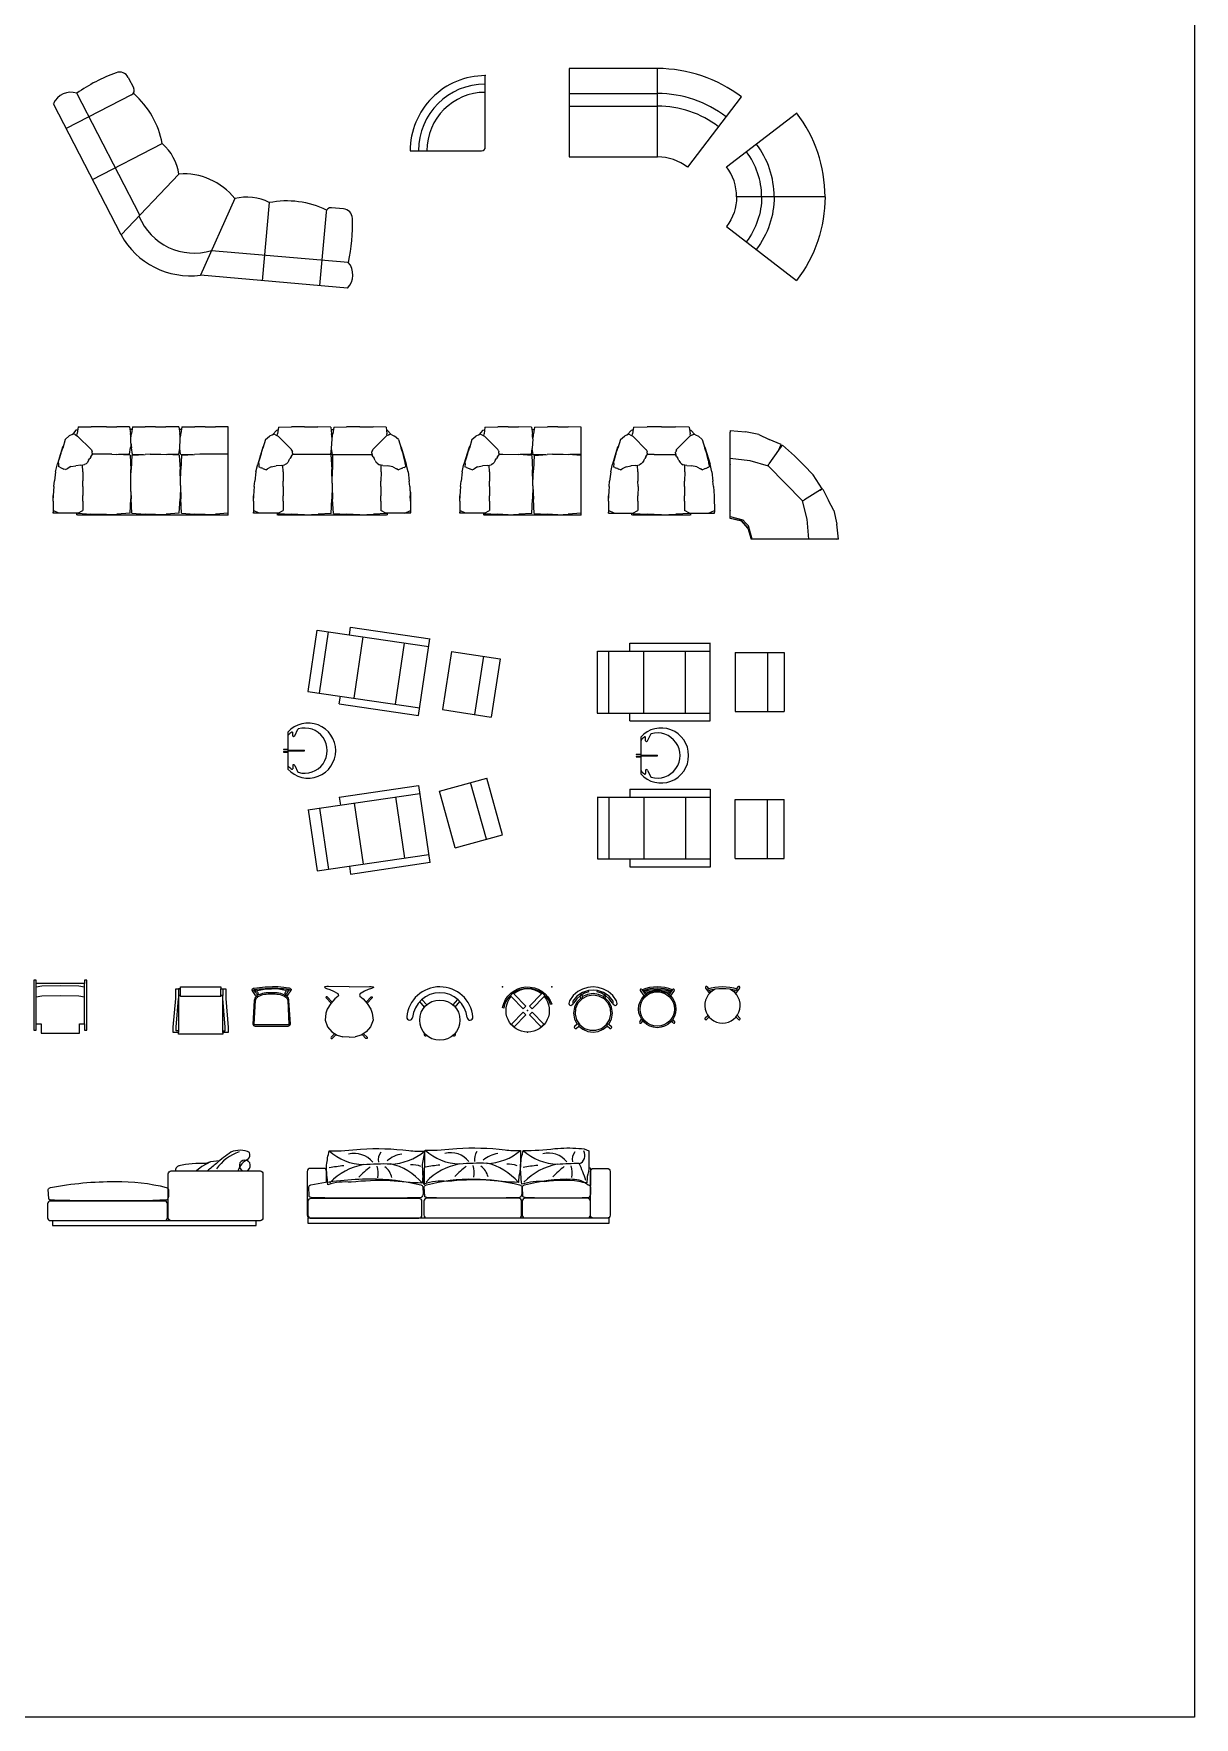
# Model space of a CAD drawing. Header units: millimetres. Extents: x 3103 to 179340, y -10977 to 70536.
# Drawn here: x 167523 to 179340, y 3121 to 20260 of the extents above; entities that cross this region are included whole.
import ezdxf

# ---------------------------------------------------------------- set-up
doc = ezdxf.new("R2010")
doc.units = ezdxf.units.MM
doc.header["$LTSCALE"] = 0.5
doc.layers.add('MEBEL', color=1, linetype='Continuous')
doc.layers.add('диван', color=1, linetype='Continuous')
doc.layers.add('Name mebele', color=252, linetype='Continuous', lineweight=0)
doc.layers.add('Интерьер - Мебель_Ном_пера__11', color=171, linetype='Continuous', lineweight=18)
doc.layers.add('Интерьер - Мебель_Ном_пера__4', color=7, linetype='Continuous', lineweight=20, true_color=0x029e21)

# ---------------------------------------------------------------- blocks, each defined once
blk = doc.blocks.new('Sofa Set 02_2')
at = {"layer": 'MEBEL', "linetype": 'Continuous'}
for p, q in [((0, 0), (0, 900)), ((852, 611), (304, -103))]:
    blk.add_line(p, q, dxfattribs=at)
for radius in [1400, 1146, 1018, 500]:
    blk.add_arc((0, -500), radius, 52.5013, 90, dxfattribs=at)
blk = doc.blocks.new('Sofa Set 02_23')
at = {"layer": 'MEBEL', "linetype": 'Continuous'}
for p, q in [((900, 900), (0, 900)), ((0, 900), (0, 0)), ((900, 0), (900, 900)), ((0, 646), (900, 646)), ((0, 518), (900, 518)), ((0, 0), (900, 0))]:
    blk.add_line(p, q, dxfattribs=at)
blk = doc.blocks.new('Sofa Set 02_24')
at = {"layer": 'MEBEL', "linetype": 'Continuous'}
for p, q in [((0, 0), (0, 900)), ((304, 1003), (852, 289))]:
    blk.add_line(p, q, dxfattribs=at)
for radius in [500, 754, 882, 1400]:
    blk.add_arc((0, 1400), radius, 270, 307.4987, dxfattribs=at)
blk = doc.blocks.new('Butaca кресло')
at = {"layer": 'MEBEL'}
for p, q in [((-315, 1150), (-315, 0)), ((-315, 1147), (315, 1147)), ((-315, 1032), (315, 1032)), ((315, 1147), (315, -3)), ((-395, 816), (-395, 0)), ((-395, 816), (-315, 816)), ((315, 816), (395, 816)), ((395, 816), (395, -3)), ((-315, 674), (315, 674)), ((-315, 249), (315, 249)), ((-395, 0), (395, 0))]:
    blk.add_line(p, q, dxfattribs=at)
blk = doc.blocks.new('столик Fly')
at = {"layer": 'MEBEL'}
for p, q in [((-171, 188), (-171, -188)), ((-121, 150), (-121, 184)), ((-101, 151), (-68, 218)), ((-216, 15), (-171, 15)), ((-216, 15), (-216, 10)), ((-216, 10), (-171, 10)), ((-171, 3), (0, 3)), ((-115, 144), (-112, 144)), ((0, -3), (0, 3)), ((-216, -10), (-171, -10)), ((-216, -10), (-216, -15)), ((-216, -15), (-171, -15)), ((-171, -3), (0, -3)), ((-121, -150), (-121, -184)), ((-115, -144), (-112, -144)), ((-101, -151), (-68, -218))]:
    blk.add_line(p, q, dxfattribs=at)
for centre, radius, start, end in [((37, 0), 280, 222.1338, 137.8662), ((0, 0), 230, 124.6073, 137.9338), ((-127, 184), 6, 0, 124.6073), ((-63, 215), 6, 106.3117, 153.9363), ((0, 0), 230, 253.6883, 106.3117), ((-115, 150), 6, 180, 270), ((-112, 156), 12, 270, 333.9363), ((0, 0), 230, 222.0662, 235.3927), ((-115, -150), 6, 90, 180), ((-112, -156), 12, 26.0637, 90), ((-127, -184), 6, 235.3927, 0), ((-63, -215), 6, 206.0637, 253.6883)]:
    blk.add_arc(centre, radius, start, end, dxfattribs=at)
blk = doc.blocks.new('puf Casablanka')
at = {"layer": 'Name mebele'}
for p, q in [((0, 600), (500, 600)), ((0, 600), (0, 0)), ((329, 600), (329, 0)), ((500, 600), (500, 0)), ((0, 0), (500, 0))]:
    blk.add_line(p, q, dxfattribs=at)
blk = doc.blocks.new('s-style2-1')
at = {"layer": 'Интерьер - Мебель_Ном_пера__4', "linetype": 'Continuous'}
for p, q in [((-284, 877), (-294, 809)), ((-284, 877), (-145, 879)), ((0, 880), (-145, 879)), ((0, 880), (145, 879)), ((284, 877), (145, 879)), ((284, 877), (294, 809)), ((-417, 750), (-444, 663)), ((-417, 750), (-377, 786)), ((-348, 799), (-377, 786)), ((-348, 799), (-334, 806)), ((-309, 844), (-345, 801)), ((-318, 799), (-334, 806)), ((-318, 799), (-290, 784)), ((-289, 848), (-309, 844)), ((-297, 788), (-294, 809)), ((-153, 643), (-290, 784)), ((154, 648), (290, 785)), ((304, 844), (289, 847)), ((317, 799), (290, 785)), ((297, 789), (294, 809)), ((336, 804), (304, 844)), ((317, 799), (333, 806)), ((347, 799), (333, 806)), ((347, 799), (376, 786)), ((416, 750), (376, 786)), ((416, 750), (443, 663)), ((-446, 672), (-498, 501)), ((-485, 507), (-483, 542)), ((-463, 606), (-483, 542)), ((-482, 533), (-465, 599)), ((-482, 533), (-482, 533)), ((-463, 606), (-465, 599)), ((-463, 606), (-444, 663)), ((-438, 683), (-446, 672)), ((-206, 502), (-191, 516)), ((-180, 538), (-191, 516)), ((-180, 538), (-169, 557)), ((-158, 574), (-169, 557)), ((-158, 574), (-147, 593)), ((-153, 643), (-155, 648)), ((-153, 643), (-145, 625)), ((-144, 611), (-147, 593)), ((-74, 600), (-146, 598)), ((-144, 611), (-145, 624)), ((-74, 600), (74, 600)), ((74, 600), (145, 598)), ((143, 611), (144, 624)), ((143, 611), (146, 593)), ((152, 643), (144, 625)), ((157, 574), (146, 593)), ((152, 643), (154, 648)), ((157, 574), (168, 557)), ((179, 538), (168, 557)), ((179, 538), (190, 516)), ((205, 502), (190, 516)), ((438, 679), (443, 672)), ((443, 672), (495, 501)), ((462, 606), (443, 663)), ((462, 606), (482, 542)), ((462, 606), (464, 599)), ((481, 533), (464, 599)), ((481, 533), (481, 533)), ((484, 507), (482, 542)), ((-516, 422), (-528, 328)), ((-516, 422), (-498, 501)), ((-485, 507), (-488, 474)), ((-474, 467), (-488, 474)), ((-474, 467), (-460, 461)), ((-446, 455), (-460, 461)), ((-446, 455), (-432, 448)), ((-415, 443), (-432, 448)), ((-415, 443), (-398, 451)), ((-360, 474), (-398, 451)), ((-360, 474), (-309, 483)), ((-259, 487), (-311, 483)), ((-259, 487), (-224, 494)), ((-241, 422), (-243, 490)), ((-241, 422), (-239, 328)), ((-206, 502), (-224, 494)), ((205, 502), (223, 494)), ((258, 487), (223, 494)), ((238, 422), (236, 328)), ((238, 422), (240, 490)), ((258, 487), (310, 483)), ((359, 474), (308, 483)), ((359, 474), (397, 451)), ((414, 443), (397, 451)), ((414, 443), (431, 448)), ((445, 455), (431, 448)), ((445, 455), (459, 461)), ((473, 467), (459, 461)), ((473, 467), (487, 474)), ((484, 507), (487, 474)), ((513, 422), (495, 501)), ((513, 422), (525, 328)), ((-540, 122), (-539, 178)), ((-533, 272), (-539, 178)), ((-537, 210), (-539, 190)), ((-539, 190), (-539, 155)), ((-536, 215), (-537, 210)), ((-533, 272), (-528, 328)), ((-238, 272), (-239, 328)), ((-238, 272), (-239, 178)), ((-239, 122), (-239, 178)), ((235, 272), (236, 328)), ((235, 272), (236, 178)), ((236, 122), (236, 178)), ((530, 272), (525, 328)), ((530, 272), (536, 178)), ((536, 178), (539, 10)), ((-540, 122), (-540, 28)), ((-482, 0), (-540, 28)), ((-540, 0), (-539, 10)), ((-539, 27), (-539, 10)), ((-290, 0), (-239, 28)), ((-289, -1), (-289, 1)), ((-239, 122), (-239, 28)), ((236, 122), (236, 28)), ((287, 0), (236, 28)), ((287, 0), (540, 0)), ((479, 0), (539, 29)), ((540, 0), (539, 10)), ((-540, 0), (-290, 0)), ((-300, -17), (-300, 0)), ((-291, -20), (-300, -17)), ((291, -20), (-291, -20)), ((-289, -1), (-146, -10)), ((0, -15), (-146, -10)), ((0, -15), (146, -10)), ((289, -1), (146, -10)), ((289, -1), (289, 0)), ((300, -17), (291, -20)), ((300, -17), (300, 0))]:
    blk.add_line(p, q, dxfattribs=at)
blk = doc.blocks.new('s-style2-2')
at = {"layer": 'Интерьер - Мебель_Ном_пера__4', "linetype": 'Continuous'}
for p, q in [((-545, 877), (-555, 809)), ((-545, 877), (-415, 879)), ((-280, 880), (-415, 879)), ((-280, 880), (-144, 879)), ((-14, 877), (-144, 879)), ((-14, 877), (-5, 809)), ((17, 877), (8, 809)), ((17, 877), (147, 879)), ((283, 880), (147, 879)), ((283, 880), (418, 879)), ((549, 877), (418, 879)), ((549, 877), (558, 809)), ((-677, 750), (-704, 663)), ((-677, 750), (-637, 786)), ((-608, 799), (-637, 786)), ((-608, 799), (-593, 806)), ((-568, 844), (-604, 801)), ((-578, 799), (-593, 806)), ((-578, 799), (-551, 785)), ((-550, 848), (-568, 844)), ((-558, 788), (-555, 809)), ((-415, 648), (-551, 785)), ((14, 851), (-11, 851)), ((-6, 659), (0, 757)), ((-2, 788), (-5, 809)), ((0, 757), (-2, 788)), ((0, 757), (5, 788)), ((5, 788), (8, 809)), ((414, 648), (555, 787)), ((563, 844), (553, 846)), ((577, 799), (555, 787)), ((560, 790), (558, 809)), ((596, 804), (563, 844)), ((577, 799), (592, 806)), ((607, 799), (592, 806)), ((607, 799), (636, 786)), ((676, 750), (636, 786)), ((676, 750), (703, 663)), ((-706, 672), (-758, 501)), ((-745, 507), (-742, 542)), ((-723, 606), (-742, 542)), ((-742, 533), (-725, 599)), ((-723, 606), (-725, 599)), ((-723, 606), (-704, 663)), ((-698, 683), (-706, 672)), ((-466, 502), (-451, 516)), ((-440, 538), (-451, 516)), ((-440, 538), (-429, 557)), ((-418, 574), (-429, 557)), ((-418, 574), (-407, 593)), ((-413, 643), (-415, 648)), ((-413, 643), (-405, 625)), ((-404, 611), (-407, 593)), ((-128, 597), (-406, 599)), ((-404, 611), (-405, 624)), ((-14, 598), (-128, 597)), ((-14, 598), (-6, 659)), ((-14, 600), (2, 600)), ((-14, 598), (-2, 444)), ((3, 598), (-6, 659)), ((3, 598), (131, 597)), ((3, 598), (5, 444)), ((131, 597), (405, 599)), ((403, 611), (404, 624)), ((403, 611), (406, 593)), ((412, 643), (404, 625)), ((417, 574), (406, 593)), ((412, 643), (414, 648)), ((417, 574), (428, 557)), ((439, 538), (428, 557)), ((439, 538), (450, 516)), ((465, 502), (450, 516)), ((698, 679), (703, 672)), ((703, 672), (755, 501)), ((722, 606), (703, 663)), ((722, 606), (741, 542)), ((722, 606), (724, 599)), ((741, 533), (724, 599)), ((744, 507), (741, 542)), ((741, 533), (741, 533)), ((-776, 422), (-788, 328)), ((-776, 422), (-758, 501)), ((-745, 507), (-748, 474)), ((-734, 467), (-748, 474)), ((-734, 467), (-720, 461)), ((-706, 455), (-720, 461)), ((-706, 455), (-692, 448)), ((-675, 443), (-692, 448)), ((-675, 443), (-658, 451)), ((-620, 474), (-658, 451)), ((-620, 474), (-569, 483)), ((-518, 487), (-571, 483)), ((-518, 487), (-484, 494)), ((-500, 422), (-503, 490)), ((-500, 422), (-499, 328)), ((-466, 502), (-484, 494)), ((2, 308), (-2, 444)), ((2, 308), (5, 444)), ((465, 502), (483, 494)), ((517, 487), (483, 494)), ((498, 422), (496, 328)), ((498, 422), (500, 490)), ((517, 487), (570, 483)), ((619, 474), (568, 483)), ((619, 474), (657, 451)), ((674, 443), (657, 451)), ((674, 443), (691, 448)), ((705, 455), (691, 448)), ((705, 455), (719, 461)), ((733, 467), (719, 461)), ((733, 467), (747, 474)), ((744, 507), (747, 474)), ((773, 422), (755, 501)), ((773, 422), (785, 328)), ((-800, 122), (-799, 178)), ((-793, 272), (-799, 178)), ((-797, 210), (-799, 190)), ((-799, 190), (-799, 155)), ((-796, 215), (-797, 210)), ((-793, 272), (-788, 328)), ((-498, 272), (-499, 328)), ((-498, 272), (-498, 178)), ((-499, 122), (-498, 178)), ((2, 280), (-2, 144)), ((2, 308), (2, 280)), ((2, 280), (5, 144)), ((495, 272), (496, 328)), ((495, 272), (496, 178)), ((496, 122), (496, 178)), ((790, 272), (785, 328)), ((790, 272), (796, 178)), ((792, 235), (797, 210)), ((798, 122), (796, 178)), ((797, 210), (799, 190)), ((799, 190), (799, 10)), ((-800, 122), (-800, 28)), ((-742, 0), (-800, 28)), ((-800, 0), (-799, 10)), ((-799, 27), (-799, 10)), ((-550, 0), (-499, 28)), ((-550, -1), (-550, 0)), ((-499, 122), (-499, 28)), ((-10, -1), (-2, 144)), ((13, -1), (5, 144)), ((496, 122), (496, 28)), ((547, 0), (496, 28)), ((800, 0), (547, 0)), ((739, 0), (798, 28)), ((798, 122), (798, 28)), ((800, 0), (799, 10)), ((-742, 0), (-800, 0)), ((-550, 0), (-742, 0)), ((-560, 0), (-560, -17)), ((-551, -20), (-560, -17)), ((551, -20), (-551, -20)), ((-550, -1), (-417, -10)), ((-280, -15), (-417, -10)), ((-280, -15), (-143, -10)), ((-10, -1), (-143, -10)), ((13, -1), (146, -10)), ((283, -15), (146, -10)), ((283, -15), (420, -10)), ((553, -1), (420, -10)), ((560, -17), (551, -20)), ((553, -1), (553, 0)), ((560, 0), (560, -17))]:
    blk.add_line(p, q, dxfattribs=at)
blk = doc.blocks.new('s-style2-c')
at = {"layer": 'Интерьер - Мебель_Ном_пера__4', "linetype": 'Continuous'}
for p, q in [((0, 876), (-1, 857)), ((-1, -19), (-1, 857)), ((0, 876), (155, 862)), ((292, 833), (155, 862)), ((292, 833), (396, 784)), ((518, 732), (396, 784)), ((509, 714), (490, 674)), ((518, 712), (490, 674)), ((507, 697), (502, 700)), ((518, 732), (509, 714)), ((530, 727), (518, 712)), ((530, 727), (652, 617)), ((-1, 592), (199, 570)), ((-1, 529), (-1, 526)), ((199, 570), (386, 515)), ((386, 515), (389, 524)), ((386, 515), (734, 159)), ((389, 524), (394, 537)), ((490, 674), (394, 537)), ((749, 521), (652, 617)), ((749, 521), (844, 425)), ((935, 282), (844, 425)), ((919, 270), (757, 168)), ((919, 270), (913, 265)), ((928, 273), (914, 266)), ((935, 282), (919, 270)), ((925, 272), (924, 274)), ((941, 277), (928, 273)), ((941, 277), (1001, 162)), ((-1, 0), (128, -33)), ((0, 57), (0, 61)), ((0, 61), (0, 57)), ((0, 56), (0, 57)), ((734, 159), (757, 168)), ((783, -29), (734, 159)), ((1053, 60), (1001, 162)), ((1053, 60), (1085, -77)), ((-1, -18), (114, -43)), ((114, -44), (-1, -19)), ((178, -118), (114, -43)), ((114, -44), (177, -119)), ((158, -67), (128, -33)), ((158, -67), (186, -96)), ((177, -119), (212, -232)), ((178, -118), (213, -232)), ((221, -232), (186, -96)), ((800, -230), (783, -29)), ((1103, -232), (1085, -77)), ((1103, -232), (212, -232)), ((1103, -232), (1085, -233))]:
    blk.add_line(p, q, dxfattribs=at)
blk = doc.blocks.new('s-style2-c2')
at = {"layer": 'Интерьер - Мебель_Ном_пера__4', "linetype": 'Continuous'}
for p, q in [((-979, 877), (-988, 809)), ((-979, 877), (-848, 879)), ((-742, 880), (-848, 879)), ((-742, 880), (-636, 879)), ((-506, 877), (-636, 879)), ((-506, 877), (-496, 810)), ((-474, 877), (-484, 810)), ((-474, 877), (-343, 879)), ((-238, 880), (-343, 879)), ((-238, 880), (-132, 879)), ((0, 877), (-132, 879)), ((0, -20), (0, 877)), ((-1111, 750), (-1137, 663)), ((-1111, 750), (-1071, 786)), ((-1041, 799), (-1071, 786)), ((-1041, 799), (-1027, 806)), ((-1002, 844), (-1038, 801)), ((-1011, 799), (-1027, 806)), ((-1011, 799), (-984, 785)), ((-983, 848), (-1002, 844)), ((-991, 788), (-988, 809)), ((-848, 648), (-984, 785)), ((-478, 851), (-502, 851)), ((-491, 757), (-497, 659)), ((-493, 788), (-496, 810)), ((-491, 757), (-493, 788)), ((-491, 757), (-486, 788)), ((-486, 788), (-484, 810)), ((-1140, 672), (-1192, 501)), ((-1179, 507), (-1177, 542)), ((-1157, 606), (-1177, 542)), ((-1176, 533), (-1159, 599)), ((-1176, 533), (-1176, 533)), ((-1157, 606), (-1159, 599)), ((-1157, 606), (-1137, 663)), ((-1131, 683), (-1140, 672)), ((-899, 502), (-884, 516)), ((-873, 538), (-884, 516)), ((-873, 538), (-862, 557)), ((-851, 574), (-862, 557)), ((-851, 574), (-839, 593)), ((-845, 643), (-848, 648)), ((-845, 643), (-838, 625)), ((-836, 611), (-839, 593)), ((-836, 611), (-838, 624)), ((-797, 600), (-838, 599)), ((-799, 601), (-635, 598)), ((-502, 589), (-635, 598)), ((-506, 599), (-620, 597)), ((-506, 599), (-497, 659)), ((-489, 600), (-505, 600)), ((-502, 589), (-493, 444)), ((-489, 599), (-497, 659)), ((-489, 599), (-360, 597)), ((-478, 589), (-486, 444)), ((-478, 589), (-345, 598)), ((-292, 601), (-345, 598)), ((-292, 601), (-183, 601)), ((-183, 601), (-130, 598)), ((0, 590), (-130, 598)), ((0, 599), (-115, 597)), ((-1210, 422), (-1222, 328)), ((-1210, 422), (-1192, 501)), ((-1179, 507), (-1182, 474)), ((-1168, 467), (-1182, 474)), ((-1168, 467), (-1140, 455)), ((-1140, 455), (-1126, 448)), ((-1109, 443), (-1126, 448)), ((-1109, 443), (-1092, 451)), ((-1054, 474), (-1092, 451)), ((-1054, 474), (-1002, 483)), ((-952, 487), (-1005, 483)), ((-952, 487), (-917, 494)), ((-934, 422), (-936, 490)), ((-934, 422), (-932, 328)), ((-899, 502), (-917, 494)), ((-490, 307), (-493, 444)), ((-490, 307), (-486, 444)), ((-1235, 122), (-1233, 178)), ((-1232, 210), (-1234, 190)), ((-1234, 190), (-1234, 155)), ((-1227, 272), (-1233, 178)), ((-1231, 215), (-1232, 210)), ((-1227, 272), (-1222, 328)), ((-931, 272), (-932, 328)), ((-931, 272), (-932, 178)), ((-932, 122), (-932, 178)), ((-490, 281), (-493, 144)), ((-490, 281), (-490, 307)), ((-490, 281), (-486, 144)), ((-1235, 122), (-1235, 28)), ((-1176, 0), (-1235, 28)), ((-1234, 27), (-1234, 10)), ((-1234, 0), (-1234, 10)), ((-993, 0), (-993, -17)), ((-984, 0), (-932, 28)), ((-983, -1), (-983, 0)), ((-932, 122), (-932, 28)), ((-502, -1), (-493, 144)), ((-478, -1), (-486, 144)), ((0, 0), (-130, -10)), ((-984, 0), (-1234, 0)), ((-984, -19), (-993, -15)), ((-984, -20), (-993, -17)), ((0, -19), (-984, -19)), ((0, -20), (-984, -20)), ((-983, -1), (-850, -10)), ((-742, -15), (-850, -10)), ((-742, -15), (-635, -10)), ((-502, -1), (-635, -10)), ((-478, -1), (-345, -10)), ((-238, -15), (-345, -10)), ((-238, -15), (-130, -10))]:
    blk.add_line(p, q, dxfattribs=at)
blk = doc.blocks.new('s-style2-c3')
at = {"layer": 'Интерьер - Мебель_Ном_пера__4', "linetype": 'Continuous'}
for p, q in [((-1528, 877), (-1537, 809)), ((-1528, 877), (-1397, 879)), ((-1240, 880), (-1397, 879)), ((-1240, 880), (-1135, 879)), ((-1004, 877), (-1135, 879)), ((-1004, 877), (-995, 810)), ((-976, 877), (-985, 809)), ((-976, 877), (-845, 879)), ((-739, 880), (-845, 879)), ((-739, 880), (-634, 879)), ((-503, 877), (-634, 879)), ((-503, 877), (-493, 810)), ((-471, 877), (-481, 810)), ((-471, 877), (-341, 879)), ((-235, 880), (-341, 879)), ((-235, 880), (-129, 879)), ((0, 878), (-129, 879)), ((0, -20), (0, 878)), ((-1659, 750), (-1685, 663)), ((-1659, 750), (-1619, 786)), ((-1589, 799), (-1619, 786)), ((-1589, 799), (-1575, 806)), ((-1550, 844), (-1586, 801)), ((-1559, 799), (-1575, 806)), ((-1559, 799), (-1533, 785)), ((-1532, 848), (-1550, 844)), ((-1540, 789), (-1537, 809)), ((-1396, 648), (-1533, 785)), ((-979, 852), (-1000, 852)), ((-992, 788), (-995, 810)), ((-992, 688), (-995, 667)), ((-990, 763), (-992, 788)), ((-991, 694), (-992, 688)), ((-990, 713), (-991, 694)), ((-990, 763), (-988, 788)), ((-990, 713), (-990, 763)), ((-990, 713), (-988, 694)), ((-988, 788), (-985, 809)), ((-988, 694), (-988, 688)), ((-988, 688), (-985, 666)), ((-475, 851), (-499, 851)), ((-494, 659), (-488, 755)), ((-491, 788), (-493, 810)), ((-493, 809), (-481, 810)), ((-488, 756), (-491, 788)), ((-488, 755), (-486, 786)), ((-483, 788), (-481, 810)), ((-1687, 672), (-1740, 501)), ((-1727, 507), (-1724, 542)), ((-1705, 606), (-1724, 542)), ((-1724, 533), (-1707, 599)), ((-1705, 606), (-1707, 599)), ((-1705, 606), (-1685, 663)), ((-1679, 683), (-1687, 672)), ((-1447, 502), (-1432, 516)), ((-1421, 538), (-1432, 516)), ((-1421, 538), (-1410, 557)), ((-1399, 574), (-1410, 557)), ((-1399, 574), (-1387, 593)), ((-1393, 643), (-1396, 648)), ((-1393, 643), (-1386, 625)), ((-1385, 611), (-1387, 593)), ((-1186, 601), (-1387, 599)), ((-1385, 611), (-1386, 624)), ((-1186, 601), (-1133, 598)), ((-1000, 589), (-1133, 598)), ((-1004, 599), (-1118, 597)), ((-1004, 599), (-995, 667)), ((-1000, 589), (-992, 444)), ((-980, 589), (-988, 444)), ((-976, 598), (-985, 666)), ((-980, 589), (-846, 598)), ((-976, 598), (-862, 597)), ((-794, 600), (-846, 598)), ((-794, 600), (-685, 601)), ((-685, 601), (-632, 598)), ((-499, 589), (-632, 598)), ((-503, 599), (-617, 597)), ((-503, 599), (-494, 659)), ((-499, 589), (-491, 444)), ((-486, 599), (-494, 659)), ((-486, 599), (-357, 597)), ((-475, 589), (-483, 444)), ((-475, 589), (-342, 598)), ((-289, 601), (-342, 598)), ((1, 599), (-289, 601)), ((-1758, 422), (-1770, 328)), ((-1758, 422), (-1740, 501)), ((-1727, 507), (-1729, 474)), ((-1716, 467), (-1729, 474)), ((-1716, 467), (-1688, 455)), ((-1688, 455), (-1674, 448)), ((-1657, 443), (-1674, 448)), ((-1657, 443), (-1640, 451)), ((-1602, 474), (-1640, 451)), ((-1602, 474), (-1550, 483)), ((-1500, 487), (-1553, 483)), ((-1500, 487), (-1465, 494)), ((-1482, 422), (-1484, 490)), ((-1482, 422), (-1480, 328)), ((-1447, 502), (-1465, 494)), ((-990, 369), (-992, 444)), ((-990, 369), (-988, 444)), ((-990, 219), (-990, 369)), ((-487, 307), (-491, 444)), ((-487, 307), (-483, 444)), ((-1782, 122), (-1781, 178)), ((-1775, 272), (-1781, 178)), ((-1779, 210), (-1781, 190)), ((-1781, 190), (-1781, 155)), ((-1778, 215), (-1779, 210)), ((-1775, 272), (-1770, 328)), ((-1479, 272), (-1480, 328)), ((-1479, 272), (-1480, 178)), ((-1480, 122), (-1480, 178)), ((-990, 219), (-992, 144)), ((-990, 219), (-988, 144)), ((-487, 281), (-491, 144)), ((-487, 281), (-487, 307)), ((-487, 281), (-483, 144)), ((-1782, 122), (-1782, 28)), ((-1724, 0), (-1782, 28)), ((-1782, 0), (-1781, 10)), ((-1781, 27), (-1781, 10)), ((-1531, 0), (-1480, 28)), ((-1480, 122), (-1480, 28)), ((-1000, -1), (-992, 144)), ((-980, -1), (-988, 144)), ((-499, -1), (-491, 144)), ((-475, -1), (-483, 144)), ((-1531, 0), (-1782, 0)), ((-1541, -17), (-1541, 0)), ((-1532, -19), (-1541, -15)), ((-1532, -20), (-1541, -17)), ((-1532, -1), (-1532, 0)), ((-1532, -1), (-1399, -10)), ((0, -19), (-1532, -19)), ((0, -20), (-1532, -20)), ((-1240, -15), (-1399, -10)), ((-1240, -15), (-1133, -10)), ((-1000, -1), (-1133, -10)), ((-980, -1), (-846, -10)), ((-739, -15), (-846, -10)), ((-739, -15), (-632, -10)), ((-499, -1), (-632, -10)), ((-475, -1), (-342, -10)), ((-235, -15), (-342, -10)), ((-235, -15), (-128, -10)), ((0, -2), (-128, -10))]:
    blk.add_line(p, q, dxfattribs=at)
blk = doc.blocks.new('bistro')
at = {"layer": 'MEBEL', "linetype": 'Continuous'}
for p, q in [((-172.477, 202.736), (-133.519, 147.099)), ((-157.092, 215.418), (-141.839, 193.85)), ((-154.357, 190.003), (-144.868, 176.451)), ((-119.01, 161.247), (-131.831, 179.557)), ((118.441, 160.433), (131.822, 179.544)), ((172.477, 202.736), (132.868, 146.169)), ((156.094, 214.207), (141.819, 193.822)), ((141.83, 177.186), (151.432, 190.898)), ((157.092, 215.418), (156.094, 214.207)), ((-176.462, -102.32), (-149.767, -75.625)), ((-163.506, -117.603), (-137.521, -91.663)), ((162.929, -117.071), (136.712, -90.854)), ((177.071, -102.929), (148.872, -74.73))]:
    blk.add_line(p, q, dxfattribs=at)
for centre, radius, start, end in [((-0.749, 25.459), 180.067, 114.2897, 65.9021), ((-165.283, 209.682), 10, 35, 224), ((-0.057, -289.88), 504.08, 72.5109, 107.8245), ((-0.033, -402.581), 596.871, 76.2523, 104.0592), ((165.283, 209.682), 10, 316, 145), ((-170.005, -109.979), 10.018, 130.1314, 310.4448), ((169.998, -110.02), 9.983, 225, 45.0734)]:
    blk.add_arc(centre, radius, start, end, dxfattribs=at)
blk = doc.blocks.new('venetia')
at = {"layer": 'Интерьер - Мебель_Ном_пера__11', "linetype": 'Continuous'}
for p, q in [((-172.722, 202.607), (-135.378, 149.273)), ((-156.339, 214.078), (-120.461, 162.839)), ((156.339, 214.078), (120.436, 162.803)), ((172.722, 202.607), (135.349, 149.232)), ((-178.192, -114.264), (-159.77, -87.955)), ((-161.808, -125.736), (-147.317, -105.04)), ((161.808, -125.736), (147.317, -105.04)), ((178.192, -114.264), (159.77, -87.955))]:
    blk.add_line(p, q, dxfattribs=at)
for radius in [190.338, 175.463]:
    blk.add_circle((-0.035, 15.442), radius, dxfattribs=at)
for centre, radius, start, end in [((-164.51, 208.307), 10.01, 35.234, 214.7659), ((-0.617, -177.171), 417.841, 68.26, 111.5976), ((-0.617, -190.667), 417.841, 69.3531, 110.5038), ((-0.617, -204.164), 417.841, 70.4516, 109.5504), ((-0.617, -217.66), 417.841, 71.5559, 108.2995), ((-0.617, -231.157), 417.841, 72.6666, 107.161), ((164.51, 208.307), 10.01, 325.2341, 144.766), ((-169.979, -119.965), 10.01, 145.2341, 324.766), ((169.979, -119.965), 10.01, 215.234, 34.7659)]:
    blk.add_arc(centre, radius, start, end, dxfattribs=at)
blk = doc.blocks.new('m_12')
for p, q in [((-2234, 2144), (-2177, 2035)), ((-2199, 1967), (-2865, 1623)), ((-2598, 1104), (-1887, 1471)), ((-867, 75), (-797, 872)), ((-220, 772), (-285, 25)), ((-43, 807), (-165, 817)), ((-1385, 383), (7, 262))]:
    blk.add_line(p, q)
at = {"ltscale": 0.6}
for p, q in [((-2116, 742), (-2757, 1984)), ((-2307, 541), (-2996, 1877)), ((-1717, 1160), (-2307, 541)), ((-1149, 911), (-1498, 130)), ((0, 0), (-1498, 130))]:
    blk.add_line(p, q, dxfattribs=at)
for centre, radius, start, end in [((-1811, 652), 1633, 109.5795, 125.3883), ((-2322, 2098), 100, 27.2914, 110.9805), ((-2222, 2012), 50, 297.2914, 27.2914), ((-1564, 961), 605, 202.1802, 287.1899), ((-170, 768), 50, 85.0273, 175.0273), ((-52, 707), 100, 1.3382, 85.0273), ((-1583, 631), 1633, 346.9304, 2.7392)]:
    blk.add_arc(centre, radius, start, end)
for centre, radius, start, end in [((-2817, 1796), 197, 72.2406, 155.6183), ((-2220, 1088), 507, 8.1442, 48.9928), ((-1667, 502), 660, 38.2824, 94.3536), ((-1025, 419), 507, 63.3259, 104.1745), ((-1599, 934), 810, 209.0238, 277.1451), ((-144, 135), 197, 316.7004, 40.0781)]:
    blk.add_arc(centre, radius, start, end, dxfattribs=at)
blk.add_ellipse((-2783, 1297), major_axis=(913, 12), ratio=1, start_param=0.179127, end_param=0.830872)
at = {"extrusion": (0, 0, -1)}
blk.add_ellipse((-618, -23), major_axis=(910, -79), ratio=1, start_param=4.428589, end_param=5.080334, dxfattribs=at)
blk = doc.blocks.new('m_05')
at = {"lineweight": 0}
blk.add_lwpolyline([(765, 0, 0.414214), (0, -765), (728, -765, 0.414214), (765, -728)], format="xyb", close=True, dxfattribs=at)
for radius in [680, 595]:
    blk.add_arc((765, -765), radius, 90, 180, dxfattribs=at)
blk.add_point((765, 0), dxfattribs=at)
blk = doc.blocks.new('m_09')
at = {"lineweight": 0}
for p, q in [((225, -35), (219, 38)), ((255, -35), (249, 39)), ((457, -23), (457, -23)), ((35, -225), (-39, -219)), ((35, -255), (-39, -249)), ((22, -457), (22, -457))]:
    blk.add_line(p, q, dxfattribs=at)
blk.add_circle((239, -240), 205, dxfattribs=at)
blk.add_circle((239, -240), 205, dxfattribs=at)
for centre, radius, start, end in [((239, -240), 339, 50.4831, 219.4079), ((239, -240), 279, 50.4831, 219.4079), ((436, -2), 30, 314.9794, 50.4831), ((436, -2), 30, 230.4831, 314.9794), ((444, -240), 15, 267.8827, 92.076), ((1, -436), 30, 219.4079, 314.9794), ((1, -436), 30, 314.9794, 39.4079), ((239, -445), 15, 177.8827, 2.076)]:
    blk.add_arc(centre, radius, start, end, dxfattribs=at)
blk = doc.blocks.new('m_10')
at = {"lineweight": 0, "extrusion": (1, 0, 0)}
for p, q in [((64, 150), (91, 177)), ((91, -177), (64, -150))]:
    blk.add_line(p, q, dxfattribs=at)
at = {"lineweight": 0}
for points in [[(461, 0, -0.634483), (99, -169), (91, -177, 0.172295), (215, -244), (210, -256, -0.767327), (177, 247), (178, 234, 0.132577), (91, 177), (99, 169, -0.635215), (461, 0, 1.062335)], [(72, -142), (64, -150, -0.342577), (64, 150), (72, 142, 0.360013), (72, -142, 0.808564)]]:
    blk.add_lwpolyline(points, format="xyb", dxfattribs=at)
for points in [[(99, 169), (223, 45), (196, 18), (72, 142)], [(75, -138), (196, -18), (223, -45), (103, -165), (99, -169)]]:
    blk.add_lwpolyline(points, dxfattribs=at)
for points in [[(285, 18), (406, 138), (379, 165), (258, 45)], [(379, -165), (406, -138), (285, -18), (258, -45)]]:
    blk.add_lwpolyline(points, close=True, dxfattribs=at)
for p in [(0, 247), (461, 0), (240, 0), (0, -256)]:
    blk.add_point(p, dxfattribs=at)
blk = doc.blocks.new('kr7')
at = {"layer": 'MEBEL'}
blk.add_lwpolyline([(255, 462), (255, 362), (280, 67), (280, 15), (226, 15), (225, 0), (-225, 0), (-226, 15), (-280, 15), (-280, 72), (-255, 362), (-255, 462), (-205, 462), (-205, 481), (205, 481), (205, 462)], close=True, dxfattribs=at)
for points in [[(-230, 35), (-250, 35), (-250, 72), (-225, 362)], [(226, 15), (225, 362), (225, 394), (205, 394), (205, 384), (-205, 384), (-205, 394), (-225, 394), (-226, 15)], [(-205, 394), (-205, 462), (-225, 462), (-225, 394)], [(205, 394), (205, 462), (225, 462), (225, 394)], [(230, 35), (248, 35), (250, 72), (225, 362)]]:
    blk.add_lwpolyline(points, dxfattribs=at)
blk = doc.blocks.new('kr10')
at = {"layer": 'MEBEL'}
for p, q in [((-240, 2), (-247, 0)), ((-226, 4), (-240, 2)), ((-210, 4), (-226, 4)), ((0, 0), (-210, 4)), ((0, 0), (210, 4)), ((210, 4), (226, 4)), ((226, 4), (240, 2)), ((240, 2), (247, 0)), ((-247, 0), (-250, -3)), ((-250, -3), (-248, -6)), ((-248, -6), (-242, -10)), ((-242, -10), (-228, -15)), ((-234, -102), (-236, -107)), ((-236, -107), (-234, -113)), ((-229, -100), (-234, -102)), ((-234, -113), (-183, -165)), ((-224, -102), (-229, -100)), ((-228, -15), (-195, -26)), ((-224, -102), (-173, -154)), ((-186, -168), (-221, -226)), ((-195, -26), (-159, -42)), ((-145, -122), (-186, -168)), ((-159, -42), (-122, -64)), ((-126, -107), (-145, -122)), ((-110, -94), (-126, -107)), ((-122, -64), (-115, -69)), ((-115, -69), (-110, -77)), ((-110, -77), (-108, -86)), ((-108, -86), (-110, -94)), ((110, -77), (108, -86)), ((108, -86), (110, -94)), ((115, -69), (110, -77)), ((110, -94), (126, -107)), ((122, -64), (115, -69)), ((159, -42), (122, -64)), ((126, -107), (145, -122)), ((145, -122), (186, -168)), ((195, -26), (159, -42)), ((224, -102), (173, -154)), ((234, -113), (183, -165)), ((186, -168), (221, -226)), ((228, -15), (195, -26)), ((224, -102), (229, -100)), ((242, -10), (228, -15)), ((229, -100), (234, -102)), ((234, -102), (236, -107)), ((236, -107), (234, -113)), ((248, -6), (242, -10)), ((247, 0), (250, -3)), ((250, -3), (248, -6)), ((-237, -267), (-244, -338)), ((-244, -338), (-219, -408)), ((-221, -226), (-237, -267)), ((244, -338), (219, -408)), ((221, -226), (237, -267)), ((237, -267), (244, -338)), ((-219, -408), (-175, -459)), ((-183, -513), (-185, -518)), ((-147, -477), (-183, -513)), ((-175, -459), (-122, -491)), ((-136, -487), (-172, -524)), ((-146, -476), (-147, -477)), ((-133, -484), (-136, -487)), ((-122, -491), (-63, -508)), ((0, -513), (-63, -508)), ((0, -513), (63, -508)), ((122, -491), (63, -508)), ((175, -459), (122, -491)), ((133, -484), (136, -487)), ((136, -487), (172, -524)), ((146, -476), (147, -477)), ((147, -477), (183, -513)), ((219, -408), (175, -459)), ((183, -513), (185, -518)), ((-185, -518), (-183, -524)), ((-183, -524), (-177, -526)), ((-177, -526), (-172, -524)), ((177, -526), (172, -524)), ((183, -524), (177, -526)), ((185, -518), (183, -524))]:
    blk.add_line(p, q, dxfattribs=at)
blk = doc.blocks.new('kr11')
at = {"layer": 'MEBEL'}
for p, q in [((-270, 34), (-270, -476)), ((-245, 34), (-270, 34)), ((-245, 0), (-245, 34)), ((-245, -409), (-245, 0)), ((245, 0), (-245, 0)), ((245, 34), (245, 0)), ((270, 34), (245, 34)), ((245, -409), (245, 0)), ((270, -476), (270, 34)), ((-188, -27), (-245, -37)), ((-188, -128), (-245, -138)), ((0, -23), (-188, -27)), ((0, -124), (-188, -128)), ((188, -27), (0, -23)), ((188, -128), (0, -124)), ((245, -37), (188, -27)), ((245, -138), (188, -128)), ((-270, -476), (-245, -476)), ((-245, -409), (-195, -409)), ((-245, -476), (-245, -409)), ((-195, -409), (-195, -506)), ((-195, -506), (195, -506)), ((195, -409), (245, -409)), ((195, -506), (195, -409)), ((245, -409), (245, -476)), ((245, -476), (270, -476))]:
    blk.add_line(p, q, dxfattribs=at)
blk = doc.blocks.new('kr12')
at = {"layer": 'MEBEL'}
for p, q in [((-46, 0), (-18, 0)), ((-18, 0), (0, 0)), ((29, 0), (0, 0)), ((-209, -29), (-208, -26)), ((-209, -29), (-208, -32)), ((-208, -26), (-207, -23)), ((-207, -34), (-208, -32)), ((-207, -23), (-203, -19)), ((-207, -34), (-207, -35)), ((-197, -50), (-207, -35)), ((-203, -19), (-198, -16)), ((-186, -139), (-199, -380)), ((-198, -16), (-193, -14)), ((-189, -62), (-197, -50)), ((-194, -33), (-192, -31)), ((-193, -14), (-187, -12)), ((-192, -31), (-190, -30)), ((-190, -30), (-187, -29)), ((-182, -41), (-190, -30)), ((-183, -72), (-189, -62)), ((-187, -12), (-159, -9)), ((-187, -29), (-183, -28)), ((-184, -127), (-186, -139)), ((-186, -380), (-173, -140)), ((-180, -116), (-184, -127)), ((-183, -28), (-157, -24)), ((-170, -91), (-183, -72)), ((-172, -53), (-182, -41)), ((-173, -106), (-180, -116)), ((-176, -36), (-177, -39)), ((-176, -44), (-177, -39)), ((-176, -34), (-172, -29)), ((-176, -36), (-176, -34)), ((-171, -54), (-176, -44)), ((-165, -97), (-173, -106)), ((-173, -140), (-171, -130)), ((-172, -29), (-168, -26)), ((-170, -56), (-172, -53)), ((-167, -62), (-171, -54)), ((-171, -130), (-167, -120)), ((-168, -26), (-166, -25)), ((-163, -68), (-167, -62)), ((-167, -120), (-162, -111)), ((-155, -89), (-165, -97)), ((-163, -69), (-163, -68)), ((-163, -69), (-160, -73)), ((-162, -111), (-154, -104)), ((-160, -41), (-159, -40)), ((-160, -42), (-160, -41)), ((-160, -74), (-156, -78)), ((-159, -9), (-131, -6)), ((-159, -40), (-158, -39)), ((-155, -47), (-159, -40)), ((-158, -39), (-155, -38)), ((-157, -24), (-130, -21)), ((-155, -38), (-152, -37)), ((-151, -55), (-155, -47)), ((-138, -81), (-155, -89)), ((-154, -104), (-145, -98)), ((-152, -37), (-118, -29)), ((-147, -61), (-151, -55)), ((-144, -69), (-147, -61)), ((-145, -98), (-130, -90)), ((-120, -73), (-138, -81)), ((-131, -6), (-103, -3)), ((-130, -21), (-102, -19)), ((-130, -90), (-114, -84)), ((-102, -67), (-120, -73)), ((-118, -29), (-83, -23)), ((-114, -84), (-97, -79)), ((-103, -3), (-75, -1)), ((-102, -19), (-74, -17)), ((-84, -63), (-102, -67)), ((-97, -79), (-80, -75)), ((-64, -61), (-84, -63)), ((-83, -23), (-46, -20)), ((-80, -75), (-63, -73)), ((-75, -1), (-46, 0)), ((-74, -17), (-46, -16)), ((-45, -60), (-64, -61)), ((-63, -73), (-45, -72)), ((-46, -16), (-18, -16)), ((-46, -20), (-9, -19)), ((27, -60), (-45, -60)), ((-45, -72), (27, -72)), ((-18, -16), (0, -16)), ((28, -20), (-9, -19)), ((28, -16), (0, -16)), ((47, -61), (27, -60)), ((27, -72), (45, -73)), ((56, -17), (28, -16)), ((65, -23), (28, -20)), ((57, -1), (29, 0)), ((45, -73), (62, -75)), ((66, -63), (47, -61)), ((84, -19), (56, -17)), ((86, -3), (57, -1)), ((62, -75), (79, -79)), ((100, -29), (65, -23)), ((84, -67), (66, -63)), ((79, -79), (96, -84)), ((112, -21), (84, -19)), ((103, -73), (84, -67)), ((114, -6), (86, -3)), ((96, -84), (112, -90)), ((134, -37), (100, -29)), ((120, -81), (103, -73)), ((139, -24), (112, -21)), ((112, -90), (127, -98)), ((141, -9), (114, -6)), ((120, -81), (146, -93)), ((126, -69), (129, -61)), ((127, -98), (136, -104)), ((129, -61), (133, -55)), ((133, -55), (137, -47)), ((138, -38), (134, -37)), ((136, -104), (144, -111)), ((137, -47), (141, -40)), ((140, -39), (138, -38)), ((142, -74), (138, -78)), ((165, -28), (139, -24)), ((142, -40), (140, -39)), ((169, -12), (141, -9)), ((142, -41), (142, -40)), ((142, -42), (142, -41)), ((145, -69), (143, -73)), ((144, -111), (150, -120)), ((145, -68), (149, -62)), ((145, -69), (145, -68)), ((156, -106), (146, -93)), ((150, -26), (148, -25)), ((149, -62), (153, -54)), ((154, -29), (150, -26)), ((150, -120), (153, -130)), ((152, -56), (155, -53)), ((153, -54), (158, -44)), ((153, -130), (155, -140)), ((158, -34), (154, -29)), ((154, -89), (165, -72)), ((155, -53), (164, -41)), ((155, -140), (168, -380)), ((162, -116), (156, -106)), ((159, -36), (158, -34)), ((158, -44), (159, -39)), ((159, -36), (159, -39)), ((166, -127), (162, -116)), ((164, -41), (172, -30)), ((169, -29), (165, -28)), ((165, -72), (171, -62)), ((168, -139), (166, -127)), ((182, -380), (168, -139)), ((175, -14), (169, -12)), ((172, -30), (169, -29)), ((171, -62), (179, -50)), ((174, -31), (172, -30)), ((176, -33), (174, -31)), ((180, -16), (175, -14)), ((179, -50), (189, -35)), ((185, -19), (180, -16)), ((189, -23), (185, -19)), ((189, -23), (190, -26)), ((190, -34), (189, -35)), ((191, -29), (190, -26)), ((191, -29), (190, -32)), ((190, -34), (190, -32)), ((-199, -380), (-198, -388)), ((-198, -388), (-193, -394)), ((-193, -394), (-186, -398)), ((-185, -383), (-186, -380)), ((-186, -398), (-177, -400)), ((-183, -386), (-185, -383)), ((-181, -388), (-183, -386)), ((-177, -388), (-181, -388)), ((159, -388), (-177, -388)), ((-177, -400), (159, -400)), ((163, -388), (159, -388)), ((159, -400), (168, -398)), ((166, -386), (163, -388)), ((168, -383), (166, -386)), ((168, -380), (168, -383)), ((168, -398), (175, -394)), ((175, -394), (180, -388)), ((180, -388), (182, -380))]:
    blk.add_line(p, q, dxfattribs=at)
for points in [[(-170, -91), (-161, -93), (-154, -87), (-156, -78)], [(-160, -73), (-150, -77), (-144, -69)], [(126, -69), (133, -77), (143, -73)], [(138, -78), (137, -86), (145, -91), (154, -89)]]:
    blk.add_lwpolyline(points, dxfattribs=at)
blk = doc.blocks.new('kr14')
at = {"layer": 'MEBEL'}
for p, q in [((-244, -156), (-245, -169)), ((-245, -169), (-242, -180)), ((-238, -141), (-244, -156)), ((-204, -146), (-204, -161)), ((-204, -176), (-195, -163)), ((-122, -110), (-135, -93)), ((-118, -81), (-106, -99)), ((0, -32), (-45, -36)), ((-42, -51), (-45, -36)), ((45, -36), (0, -32)), ((42, -51), (45, -36)), ((118, -81), (106, -99)), ((122, -110), (135, -93)), ((195, -163), (204, -176)), ((204, -161), (204, -146)), ((244, -156), (238, -141)), ((242, -180), (245, -169)), ((245, -169), (244, -156)), ((-242, -180), (-235, -187)), ((-235, -187), (-227, -188)), ((-227, -188), (-215, -184)), ((-215, -184), (-204, -176)), ((204, -176), (215, -184)), ((215, -184), (227, -188)), ((227, -188), (235, -187)), ((235, -187), (242, -180)), ((-160, -380), (-187, -403)), ((-171, -422), (-144, -399)), ((0, -460), (0, -460)), ((0, -460), (0, -460)), ((171, -422), (144, -399)), ((160, -380), (187, -403))]:
    blk.add_line(p, q, dxfattribs=at)
for points in [[(0, 0), (-54, -5), (-107, -22), (-154, -48)], [(154, -48), (107, -22), (54, -5), (0, 0)], [(-154, -48), (-202, -89), (-238, -141)], [(-45, -36), (-108, -57), (-163, -95), (-204, -146)], [(-122, -110), (-164, -154), (-190, -208), (-199, -268), (-188, -327), (-160, -380)], [(-127, -87), (-166, -121), (-195, -163)], [(-42, -51), (-86, -65), (-127, -87)], [(-122, -110), (-113, -114), (-105, -109), (-106, -99)], [(0, -69), (-55, -77), (-106, -99)], [(106, -99), (55, -77), (0, -69)], [(127, -87), (86, -65), (42, -51)], [(204, -146), (163, -95), (108, -57), (45, -36)], [(106, -99), (105, -109), (113, -114), (122, -110)], [(160, -380), (188, -327), (199, -268), (190, -208), (164, -154), (122, -110)], [(195, -163), (166, -121), (127, -87)], [(238, -141), (202, -89), (154, -48)], [(-187, -403), (-191, -414), (-183, -424), (-171, -422)], [(-144, -399), (-140, -388), (-148, -378), (-160, -380)], [(-144, -399), (-102, -432), (-53, -453), (0, -460)], [(0, -460), (53, -453), (102, -432), (144, -399)], [(160, -380), (148, -378), (140, -388), (144, -399)], [(171, -422), (183, -424), (191, -414), (187, -403)]]:
    blk.add_lwpolyline(points, dxfattribs=at)
blk.add_lwpolyline([(0, -85), (-59, -94), (-112, -123), (-153, -166), (-177, -220), (-182, -279), (-168, -337), (-135, -386), (-87, -423), (-30, -442), (30, -442), (87, -423), (135, -386), (168, -337), (182, -279), (177, -220), (153, -166), (112, -123), (59, -94)], close=True, dxfattribs=at)
blk = doc.blocks.new('S')
at = {"layer": 'диван'}
blk.add_line((1922, -1048, 2959030), (1906, -1048, 4689), dxfattribs=at)
for points, elevation in [([(-737, -872, 0.032903), (-417, -853, -0.044199), (74, -868, 0.042847), (233, -875, 0.006981), (232, -1035, -0.043308), (215, -1137, 0.005689), (210, -1201, -0.010051), (-117, -1176, 0.037605), (-515, -1191, 0.106953), (-750, -1216, -0.032663), (-764, -1016, -0.032428), (-737, -872)], 4689), ([(241, -865, 0.032903), (562, -846, -0.044199), (1053, -861, 0.042847), (1211, -868, 0.006981), (1211, -1028, -0.043308), (1194, -1130, 0.005689), (1189, -1194, -0.010051), (861, -1169, 0.037605), (463, -1184, 0.106953), (228, -1209, -0.032663), (214, -1009, -0.032428), (241, -865)], 4689), ([(1238, -868, 0.032903), (1559, -849, -0.044199), (1805, -846, -0.11877), (1908, -871, 0.006981), (1908, -1031, -0.043308), (1891, -1133, 0.005689), (1886, -1197, -0.055317), (1803, -1183, 0.076266), (1460, -1187, 0.106953), (1225, -1212, -0.032663), (1211, -1012, -0.032428), (1238, -868)], 4689), ([(1925, -1527), (1925, -1080, -0.414214), (1955, -1050), (2092, -1050, -0.414214), (2122, -1080), (2122, -1527, -0.414214), (2092, -1557), (1955, -1557, -0.414214)], 4585), ([(-924, -1556), (177, -1556, 0.414214), (207, -1526), (207, -1386, 0.414214), (177, -1356), (-924, -1356, 0.414214), (-954, -1386), (-954, -1526, 0.414214)], 5477)]:
    blk.add_lwpolyline(points, format="xyb", close=True, dxfattribs=dict(at, elevation=elevation))
at = {"layer": 'диван', "elevation": 4585}
blk.add_lwpolyline([(-764, -1184), (-764, -1080, 0.414214), (-794, -1050), (-931, -1050, 0.414214), (-961, -1080), (-961, -1527, 0.414214), (-931, -1557), (-794, -1557, 0.060068), (-787, -1556, 0.060068)], format="xyb", dxfattribs=at)
at = {"layer": 'диван'}
for points in [[(-940, -1331), (-945, -1238, -0.25365), (-923, -1218, -0.051611), (-321, -1157, -0.065012), (196, -1217, -0.275403), (217, -1239), (218, -1311, -0.242557), (200, -1345, -0.015976), (-363, -1353, -0.012751), (-919, -1346, -0.204826), (-939, -1338, -0.097504)], [(236, -1331), (231, -1238, -0.25365), (254, -1218, -0.07478), (740, -1158, -0.059428), (1202, -1217, -0.275403), (1223, -1239), (1223, -1311, -0.242557), (1205, -1345, -0.015976), (643, -1353, -0.01841), (258, -1346, -0.204826), (238, -1338, -0.097504)], [(1235, -1331), (1230, -1238, -0.25365), (1253, -1218, -0.07478), (1739, -1158, -0.160426), (1901, -1217, -0.275403), (1922, -1239), (1923, -1311, -0.242557), (1905, -1345, -0.034217), (1642, -1353, -0.01841), (1257, -1346, -0.204826), (1237, -1338, -0.097504)], [(257, -1554), (1192, -1554, 0.414214), (1222, -1524), (1222, -1384, 0.414214), (1192, -1354), (257, -1354, 0.414214), (227, -1384), (227, -1524, 0.414214)], [(1258, -1554), (1893, -1554, 0.414214), (1923, -1524), (1923, -1384, 0.414214), (1893, -1354), (1258, -1354, 0.414214), (1228, -1384), (1228, -1524, 0.414214)]]:
    blk.add_lwpolyline(points, format="xyb", close=True, dxfattribs=at)
for points, elevation in [([(230, -1042), (230, -1218)], 2959030), ([(1922, -1048), (1922, -1223)], 2959030), ([(-764, -1356), (-764, -1352)], 4585)]:
    blk.add_lwpolyline(points, dxfattribs=dict(at, elevation=elevation))
at = {"layer": 'диван', "elevation": -9659}
blk.add_lwpolyline([(-953, -1607), (2113, -1607), (2114, -1557), (-953, -1557)], close=True, dxfattribs=at)
at = {"layer": 'диван'}
for centre, radius, start, end in [((-377, -474, 4784), 537, 227.8675, 268.8313), ((-470, -2309), 1291, 95.254, 101.9373), ((-278, -1626, -2018), 624, 100.1763, 136.3918), ((-480, -1137, 4768), 239, 38.7667, 104.342), ((-181, -3582, 5150), 2577, 88.4641, 94.6046), ((-513, -1101, 5092), 275, 350.6203, 15.374), ((-110, -963, 4770), 128, 142.4015, 190.9159), ((50, -1207, 4757), 307, 99.0487, 130.1655), ((-259, -1605, 5058), 620, 40.7345, 76.4705), ((-125, -454, 4791), 552, 271.3637, 310.4047), ((109, -1271, 4827), 257, 69.968, 93.9095), ((601, -467, 4784), 537, 227.8675, 268.8313), ((508, -2302), 1291, 95.254, 101.9373), ((701, -1619, -2018), 624, 100.1763, 136.3918), ((499, -1130, 4768), 239, 38.7667, 104.342), ((1560, -2155, 4787), 1443, 128.6546, 134.8686), ((798, -3575, 5150), 2577, 88.4641, 94.6046), ((465, -1094, 5092), 275, 350.6203, 15.374), ((869, -957, 4770), 128, 142.4015, 190.9159), ((698, -1179, 5101), 187, 13.1304, 53.9778), ((1029, -1201, 4757), 307, 99.0487, 130.1655), ((719, -1598, 5058), 620, 40.7345, 76.4705), ((854, -447, 4791), 552, 271.3637, 310.4047), ((1088, -1264, 4827), 257, 69.968, 93.9095), ((1598, -470, 4784), 537, 227.8675, 268.8313), ((1505, -2305), 1291, 95.254, 101.9373), ((1698, -1622, -2018), 624, 100.1763, 136.3918), ((1496, -1133, 4768), 239, 38.7667, 104.342), ((1795, -3578, 34401), 2577, 89.7008, 94.6046), ((1462, -1097, 5092), 275, 350.6203, 15.374), ((1866, -959, 4770), 128, 142.4015, 190.9159), ((543, -1613, 19776), 1405, 18.3061, 25.8614), ((1775, -919, 19240), 91.8, 292.1425, 30.3756), ((582, -2162, 4787), 1443, 128.6546, 134.8686), ((-280, -1186, 5101), 187, 13.1304, 53.9778), ((2557, -2158, 4787), 1443, 128.6546, 134.8686)]:
    blk.add_arc(centre, radius, start, end, dxfattribs=at)

msp = doc.modelspace()

# ---------------------------------------------------------------- linework, layer by layer
at = {"layer": 'MEBEL'}
for points in [[(136415.8, 55020.6), (179340.5, 55020.6), (179340.5, 3121), (136415.8, 3121)], [(167716.3, 8126), (169789.6, 8126), (169789.6, 8176), (167716.3, 8176)]]:
    msp.add_lwpolyline(points, close=True, dxfattribs=at)
for points, elevation in [([(169323.1, 8775.5), (169234.2, 8728), (169182, 8683)], 2445.7), ([(169414.2, 8784.9), (169323.1, 8775.5), (169275.9, 8757.2)], 517.3), ([(167912.9, 8376.9), (167912.9, 8380.6)], 14244.1)]:
    msp.add_lwpolyline(points, dxfattribs=dict(at, elevation=elevation))
for points, elevation in [([(167676.9, 8401.7), (167671.9, 8494.6, -0.2536503), (167694.4, 8514.6, -0.0469706), (168355.9, 8575.1, -0.0650119), (168873.5, 8515.2, -0.2754027), (168894.6, 8493.1), (168895, 8421.7, -0.2425572), (168876.9, 8387.1, -0.0159765), (168314.3, 8379.5, -0.0115093), (167698.2, 8386.1, -0.2048263), (167678.3, 8394.2, -0.0975035)], 9659.1), ([(168892.8, 8206), (168892.8, 8653, -0.4142136), (168922.8, 8683), (169827.6, 8683, -0.4142136), (169857.6, 8653), (169857.6, 8206, -0.4142136), (169827.6, 8176), (168922.8, 8176, -0.4142136)], 14244.1), ([(167693.6, 8176.9), (168854.1, 8176.9, 0.4142136), (168884.1, 8206.9), (168884.1, 8346.9, 0.4142136), (168854.1, 8376.9), (167693.6, 8376.9, 0.4142136), (167663.6, 8346.9), (167663.6, 8206.9, 0.4142136)], 15136.4)]:
    msp.add_lwpolyline(points, format="xyb", close=True, dxfattribs=dict(at, elevation=elevation))
for centre, radius, start, end in [((169212, 7901.2, -4620906.8), 858.4, 85.73063, 104.13916), ((171425.4, 6217, -4619038.2), 3260.8, 128.76835, 130.86423), ((169770.2, 8424.8, -4618571.8), 477, 108.85903, 144.28187), ((170191.8, 7886, -428.6), 1188.6, 123.72474, 132.75464), ((169621.2, 8669.3, -4618554.5), 223.9, 63.46562, 113.50055), ((169778.7, 8632.8, -4618554.5), 183, 113.08678, 163.39612), ((169672.9, 8736.9, 953.4), 56.5, 287.34922, 252.65078), ((169652, 8848.3, -4618554.5), 72.4, 319.40489, 17.12523), ((169011.7, 8690.6, -4617765.7), 44.2, 100.91389, 191.78908)]:
    msp.add_arc(centre, radius, start, end, dxfattribs=at)

# ---------------------------------------------------------------- block references
for name, p in [('Sofa Set 02_23', (172976, 19004.8)), ('Sofa Set 02_2', (173876, 19004.8)), ('m_12', (170719.6, 17670.2)), ('m_05', (171356.2, 19832.4)), ('puf Casablanka', (174664.7, 13358.9)), ('столик Fly', (170281.7, 12961.7)), ('столик Fly', (173874.3, 12911.9)), ('kr11', (167794.4, 10590.9)), ('kr7', (169223.9, 10075.6)), ('kr12', (169954.4, 10556.6)), ('kr10', (170733.9, 10556.6)), ('kr14', (173217.9, 10556.6)), ('venetia', (173872, 10315.9)), ('bistro', (174537, 10342.4)), ('S', (171269, 9758.8, 9659.1))]:
    msp.add_blockref(name, p, dxfattribs=at)
for name, p, rotation in [('Sofa Set 02_24', (175580.4, 18600.2), 90), ('Butaca кресло', (171498.9, 13708.6), 81.63175066399127), ('Butaca кресло', (174410, 13658.9), 90), ('puf Casablanka', (171686.3, 13379.4), 351.1642402422073), ('m_09', (171658.9, 10556.6), 314.9999999999263), ('m_10', (172552.4, 10556.6), 270)]:
    msp.add_blockref(name, p, dxfattribs=dict(at, rotation=rotation))
at = {"layer": 'MEBEL', "xscale": -1}
for name, p, rotation in [('Sofa Set 02_24', (175580.4, 18600.2), 90), ('Butaca кресло', (171498.9, 12214.8), 98.3682493360087), ('puf Casablanka', (171655.1, 12548.4), 195.5729564559265), ('Butaca кресло', (174410, 12173.9), 90), ('puf Casablanka', (174664.7, 12464.9), 180)]:
    msp.add_blockref(name, p, dxfattribs=dict(at, rotation=rotation))
at = {"layer": 'MEBEL', "linetype": 'Continuous'}
for name, p in [('s-style2-c3', (169503.9, 15379.1)), ('s-style2-2', (170561.8, 15377.7)), ('s-style2-c2', (173096.4, 15377.3)), ('s-style2-1', (173914.4, 15377.4)), ('s-style2-c', (174615.8, 15345.1))]:
    msp.add_blockref(name, p, dxfattribs=at)

doc.saveas('drawing.dxf')
